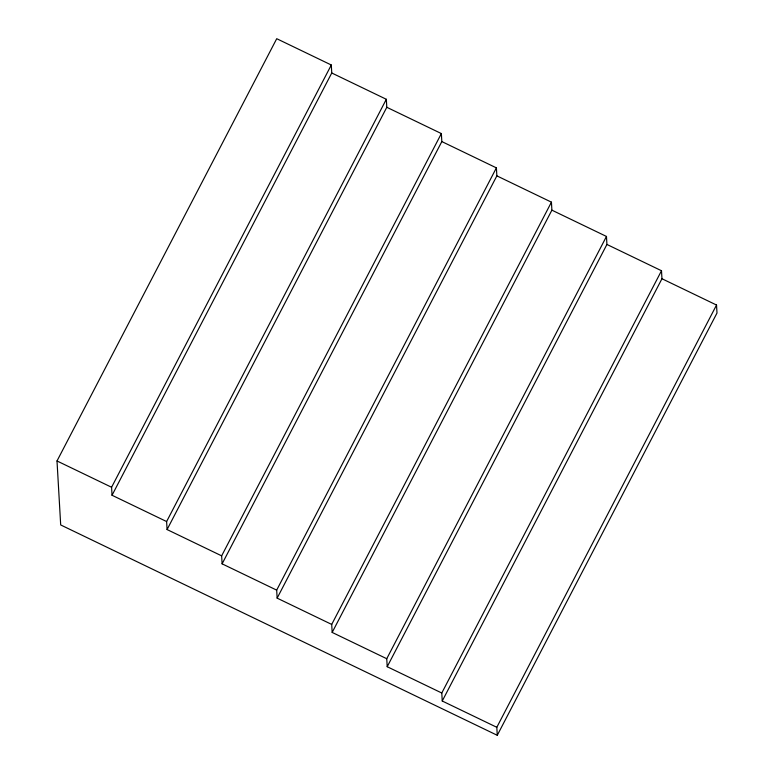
<?xml version="1.0" encoding="UTF-8"?>
<svg xmlns="http://www.w3.org/2000/svg" width="774" height="774" viewBox="0 0 774 774"><rect width="100%" height="100%" fill="white"/><g stroke="black" fill="none" stroke-linecap="round" stroke-linejoin="round"><path stroke-width="1.16" d="M57.005 460.965L276.724 38.7L331.301 64.997L331.756 72.988L112.037 495.263L166.613 521.55L167.078 529.551L221.645 555.848L222.109 563.84L276.676 590.136L277.14 598.138L331.707 624.424L332.172 632.426L386.748 658.722L387.203 666.714L441.78 693.011L442.244 701.012L496.811 727.299L497.276 735.3L60.691 524.946L57.005 460.965L111.582 487.262L112.037 495.263M111.582 487.262L331.301 64.997M166.613 521.55L386.332 99.285L331.756 72.988M167.078 529.551L386.797 107.286L386.332 99.285M221.645 555.848L441.364 133.573L386.797 107.286M222.109 563.84L441.828 141.574L441.364 133.573M276.676 590.136L496.395 167.871L441.828 141.574M277.14 598.138L496.86 175.862L496.395 167.871M331.707 624.424L551.436 202.159L496.86 175.862M332.172 632.426L551.891 210.16L551.436 202.159M386.748 658.722L606.468 236.447L551.891 210.16M387.203 666.714L606.922 244.449L606.468 236.447M441.78 693.011L661.499 270.745L606.922 244.449M442.244 701.012L661.964 278.737L661.499 270.745M496.811 727.299L716.531 305.033L661.964 278.737M497.276 735.3L716.995 313.035L716.531 305.033"/></g></svg>
